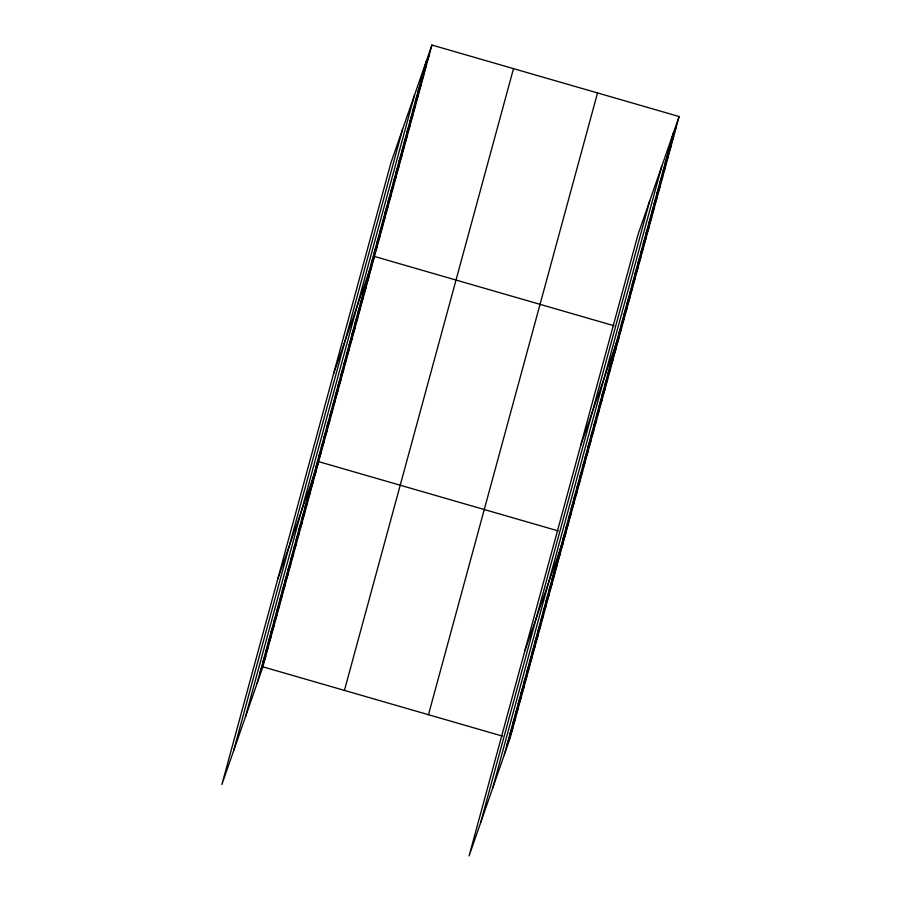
<?xml version="1.0" encoding="UTF-8"?>
<svg xmlns="http://www.w3.org/2000/svg" width="901" height="901" viewBox="0 0 901 901"><rect width="100%" height="100%" fill="white"/><g stroke="black" fill="none" stroke-linecap="round" stroke-linejoin="round"><path stroke-width="1.35" d="M233.528 751.074L402.589 129.305M245.511 716.667L414.573 94.887M257.145 683.262L426.207 61.493M431.928 45.05L390.966 162.698L221.894 784.467L262.867 666.819L431.928 45.05L679.106 116.533L510.034 738.302L469.072 855.95L638.133 234.181L679.106 116.533M344.43 690.414L513.502 68.634M428.471 714.718L597.532 92.938M480.695 822.557L649.756 200.777M492.678 788.138L661.739 166.37M504.312 754.745L673.374 132.965M423.47 71.562L429.191 55.119M420.733 81.631L426.455 65.187M417.996 91.688L423.718 75.256M415.26 101.757L420.981 85.313M412.523 111.825L418.244 95.382M409.786 121.894L415.507 105.451M407.049 131.963L412.771 115.519M404.312 142.031L410.034 125.588M401.576 152.1L407.297 135.657M398.839 162.157L404.56 145.714M396.102 172.226L401.823 155.783M393.365 182.295L399.087 165.852M390.617 192.364L396.35 175.92M387.88 202.432L393.613 185.989M385.144 212.501L390.876 196.058M382.407 222.558L388.14 206.115M379.67 232.627L385.403 216.184M376.933 242.696L382.666 226.252M374.197 252.764L379.929 236.321M371.46 262.833L377.192 246.39M333.483 374.106L374.456 256.458L613.975 325.723M365.93 283.151L371.662 266.707M363.148 293.411L368.869 276.967M360.355 303.671L366.088 287.228M357.562 313.931L363.294 297.488M354.78 324.191L360.501 307.748M351.987 334.451L357.708 318.008M349.194 344.711L354.926 328.268M346.412 354.971L352.133 338.528M343.619 365.232L349.34 348.788M340.826 375.492L346.558 359.048M338.044 385.752L343.765 369.309M335.251 396.012L340.972 379.569M332.458 406.272L338.19 389.829M329.676 416.521L335.397 400.078M326.883 426.781L332.604 410.338M324.09 437.041L329.822 420.598M321.308 447.301L327.029 430.858M318.515 457.562L324.236 441.118M315.722 467.822L321.454 451.378M277.688 579.287L318.661 461.639L558.181 530.903M310.147 488.342L315.868 471.899M307.354 498.602L313.086 482.159M304.561 508.862L310.293 492.419M301.779 519.122L307.5 502.679M298.986 529.383L304.707 512.939M296.192 539.643L301.925 523.199M293.411 549.892L299.132 533.448M290.618 560.152L296.339 543.708M287.824 570.412L293.557 553.969M285.043 580.672L290.764 564.229M282.25 590.932L287.971 574.489M279.456 601.192L285.189 584.749M276.675 611.452L282.396 595.009M273.881 621.713L279.603 605.269M271.088 631.973L276.821 615.529M268.307 642.233L274.028 625.79M265.513 652.493L271.235 636.05M262.72 662.753L268.453 646.31M259.927 673.013L265.66 656.57M670.637 143.034L676.358 126.591M667.9 153.102L673.621 136.659M665.163 163.171L670.885 146.728M662.426 173.24L668.148 156.797M659.69 183.308L665.411 166.865M656.953 193.366L662.674 176.934M654.216 203.435L659.937 186.991M651.479 213.503L657.201 197.06M648.743 223.572L654.464 207.129M646.006 233.641L651.727 217.197M643.269 243.709L648.99 227.266M640.532 253.778L646.254 237.335M637.795 263.835L643.517 247.392M635.059 273.904L640.78 257.461M632.322 283.973L638.043 267.529M629.574 294.041L635.306 277.598M626.837 304.11L632.57 287.667M624.1 314.179L629.833 297.735M621.363 324.236L627.096 307.793M618.627 334.305L624.359 317.862M580.649 445.578L621.622 327.93M613.108 354.634L618.829 338.19M610.315 364.894L616.036 348.45M607.522 375.154L613.254 358.711M604.74 385.414L610.461 368.971M601.947 395.674L607.668 379.231M599.154 405.934L604.886 389.491M596.361 416.183L602.093 399.74M593.579 426.443L599.3 410M590.786 436.703L596.518 420.26M587.993 446.964L593.725 430.52M585.211 457.224L590.932 440.78M582.418 467.484L588.139 451.041M579.625 477.744L585.357 461.301M576.843 488.004L582.564 471.561M574.05 498.264L579.771 481.821M571.257 508.524L576.989 492.081M568.475 518.785L574.196 502.341M565.682 529.045L571.403 512.601M562.888 539.305L568.621 522.862M524.855 650.77L565.828 533.11M557.314 559.814L563.035 543.371M554.52 570.074L560.253 553.631M551.739 580.334L557.46 563.891M548.946 590.594L554.667 574.151M546.152 600.854L551.885 584.411M543.359 611.115L549.092 594.671M540.577 621.375L546.299 604.931M537.784 631.635L543.517 615.192M534.991 641.895L540.724 625.452M532.209 652.155L537.931 635.712M529.416 662.415L535.138 645.972M526.623 672.675L532.356 656.232M523.841 682.924L529.563 666.481M521.048 693.184L526.77 676.741M518.255 703.444L523.988 687.001M515.473 713.705L521.195 697.261M512.68 723.965L518.402 707.522M509.887 734.225L515.62 717.782M507.105 744.485L512.827 728.042M262.867 666.819L502.386 736.094"/></g></svg>
